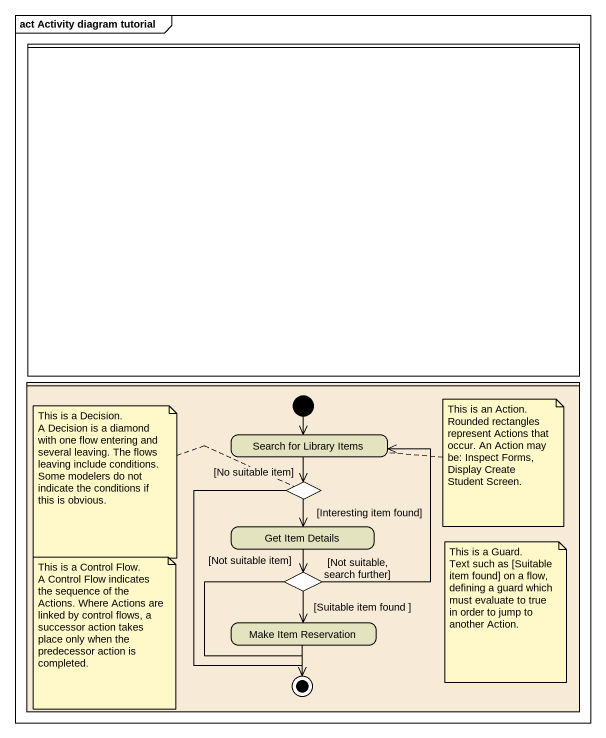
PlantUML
@startuml
mainframe act Activity diagram tutorial
hide empty description
state " " as lane1 <<partition>>
state " " as lane2 <<partition>> #F7EBD8 {
  state "Search for Library Items" as Search_for_Library_Items #E3E3C0
  state choice1 <<choice>> #FFFFFF
  state "Get Item Details" as Get_Item_Details #E3E3C0
  state choice2 <<choice>> #FFFFFF
  state "Make Item Reservation" as Make_Item_Reservation #E3E3C0
  [*] --> Search_for_Library_Items
  choice1 --> [*] : [No suitable item]
  choice2 --> [*] : [Not suitable item]
  Make_Item_Reservation --> [*]
}
Search_for_Library_Items --> choice1
choice1 --> Get_Item_Details : [Interesting item found]
Get_Item_Details --> choice2
choice2 -up-> Search_for_Library_Items : [Not suitable, search further]
choice2 --> Make_Item_Reservation : [Suitable item found ]
note right of Search_for_Library_Items
  This is an Action.
  Rounded rectangles represent Actions that occur. An Action may be: Inspect Forms, Display Create Student Screen.
end note
note left of choice1
  This is a Decision.
  A Decision is a diamond with one flow entering and several leaving. The flows leaving include conditions. Some modelers do not indicate the conditions if this is obvious.
end note
note as N3
  This is a Control Flow.
  A Control Flow indicates the sequence of the Actions. Where Actions are linked by control flows, a successor action takes place only when the predecessor action is completed.
end note
note as N4
  This is a Guard.
  Text such as [Suitable item found] on a flow, defining a guard which must evaluate to true in order to jump to another Action.
end note
@enduml
